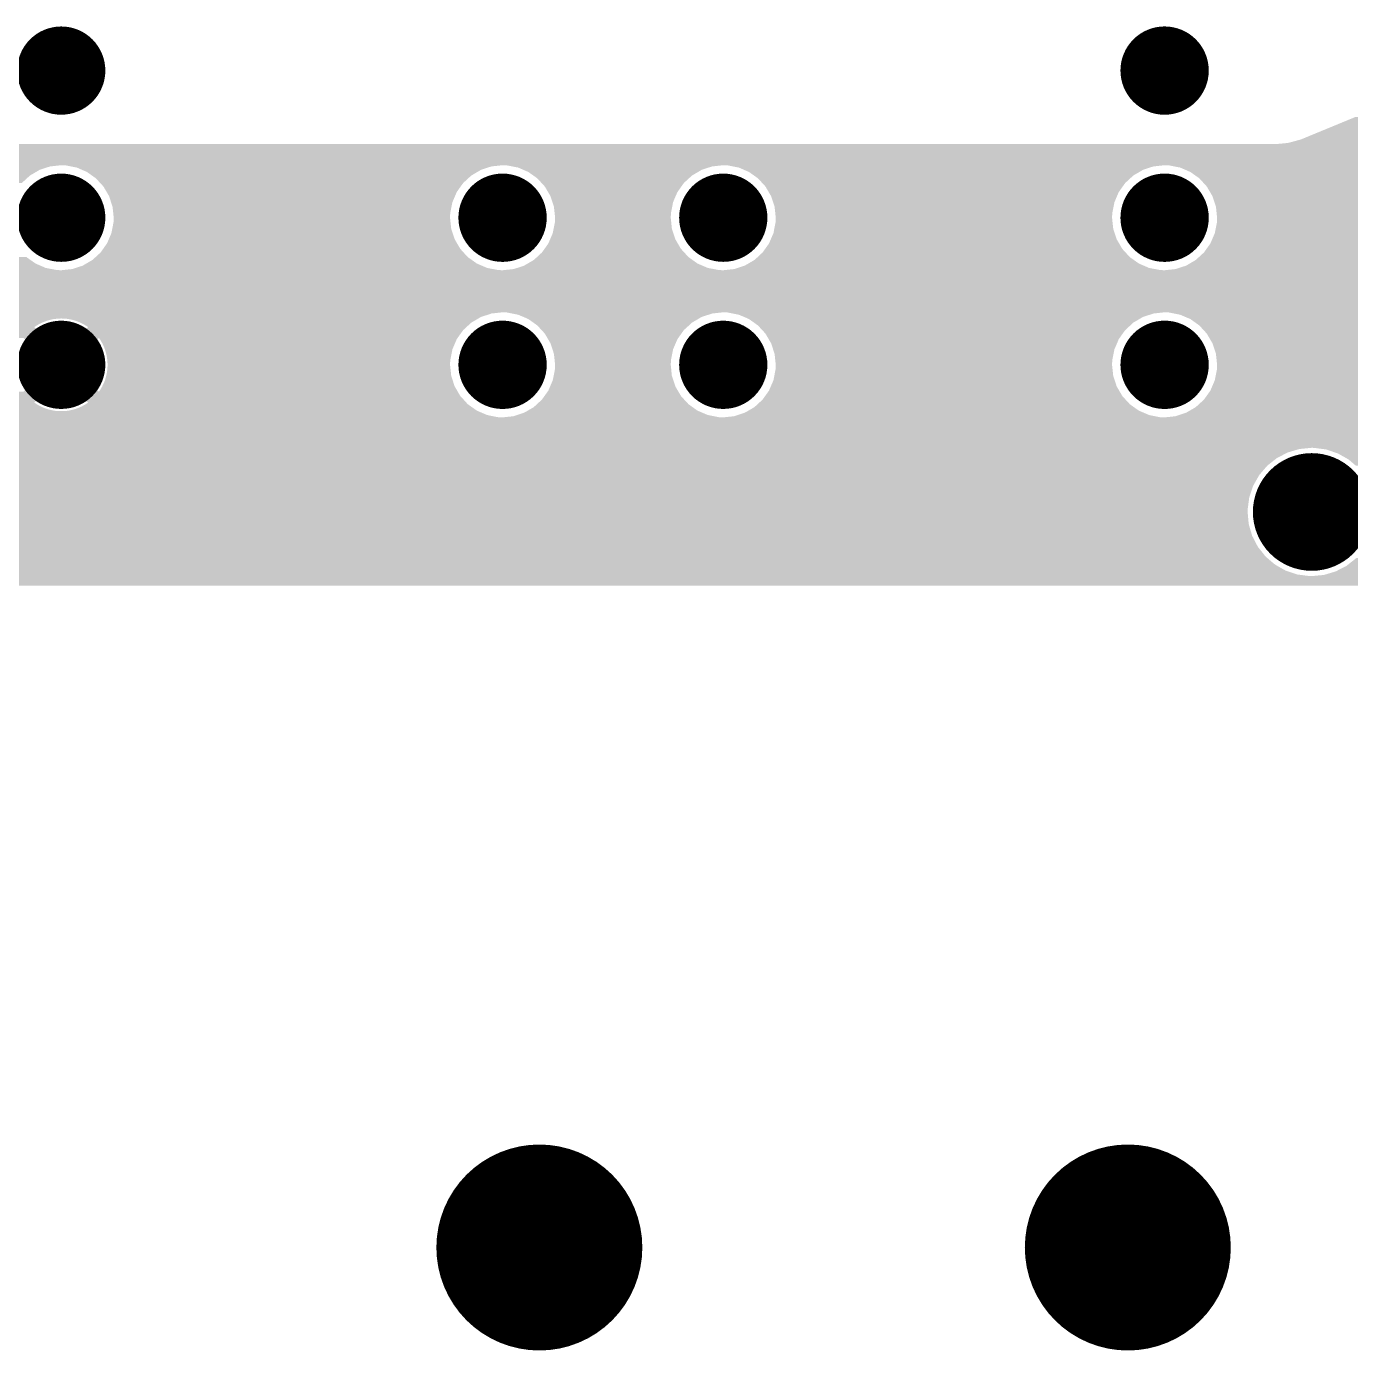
# Model space of a CAD drawing. Extents: x 295 to 953, y 10 to 290.
# Drawn here: x 738.22 to 757.08, y 126.22 to 145.08 of the extents above; entities that cross this region are included whole.
import ezdxf

# ---------------------------------------------------------------- set-up
doc = ezdxf.new("R2010")
doc.units = 0
doc.header["$LTSCALE"] = 5
doc.header["$MEASUREMENT"] = 0
doc.layers.get('0').update_dxf_attribs({"linetype": 'CONTINUOUS', "lineweight": 25})

msp = doc.modelspace()

# ---------------------------------------------------------------- linework, layer by layer
for points, const_width in [([(738.401, 144.454, 1), (739.029, 144.454, 1)], 0.629), ([(754.117, 144.454, 1), (754.746, 144.454, 1)], 0.629), ([(738.401, 142.358, 1), (739.029, 142.358, 1)], 0.629), ([(744.687, 142.358, 1), (745.316, 142.358, 1)], 0.629), ([(747.831, 142.358, 1), (748.459, 142.358, 1)], 0.629), ([(754.117, 142.358, 1), (754.746, 142.358, 1)], 0.629), ([(738.401, 140.263, 1), (739.029, 140.263, 1)], 0.629), ([(744.687, 140.263, 1), (745.316, 140.263, 1)], 0.629), ([(747.831, 140.263, 1), (748.459, 140.263, 1)], 0.629), ([(754.117, 140.263, 1), (754.746, 140.263, 1)], 0.629), ([(756.108, 138.167, 1), (756.946, 138.167, 1)], 0.838), ([(744.792, 127.69, 1), (746.259, 127.69, 1)], 1.467), ([(753.174, 127.69, 1), (754.641, 127.69, 1)], 1.467)]:
    msp.add_lwpolyline(points, format="xyb", close=True, dxfattribs=dict(const_width=const_width))
for points in [[(756.402, 143.485), (757.144, 143.791), (765.433, 143.485), (765.433, 143.791)], [(648.085, 143.309), (648.085, 143.406), (765.433, 143.309), (765.433, 143.406)], [(756.003, 143.406), (756.189, 143.423), (765.433, 143.406), (765.433, 143.423)], [(756.189, 143.423), (756.37, 143.472), (765.433, 143.423), (765.433, 143.472)], [(756.37, 143.472), (756.402, 143.485), (765.433, 143.472), (765.433, 143.485)], [(690.217, 143.291), (689.995, 143.309), (765.433, 143.291), (765.433, 143.309)], [(690.425, 143.24), (690.217, 143.291), (765.433, 143.24), (765.433, 143.291)], [(690.622, 143.157), (690.425, 143.24), (765.433, 143.157), (765.433, 143.24)], [(690.705, 143.106), (690.622, 143.157), (765.433, 143.106), (765.433, 143.157)], [(718.874, 143.103), (718.808, 143.106), (738.688, 143.103), (738.715, 143.106)], [(718.944, 143.089), (718.874, 143.103), (738.558, 143.089), (738.688, 143.103)], [(719.029, 143.073), (718.944, 143.089), (738.507, 143.073), (738.558, 143.089)], [(719.105, 143.04), (719.029, 143.073), (738.408, 143.04), (738.507, 143.073)], [(719.174, 143.01), (719.105, 143.04), (738.357, 143.01), (738.408, 143.04)], [(719.245, 142.96), (719.174, 143.01), (738.271, 142.96), (738.357, 143.01)], [(719.303, 142.919), (719.245, 142.96), (738.226, 142.919), (738.271, 142.96)], [(738.781, 143.103), (738.715, 143.106), (744.974, 143.103), (745.002, 143.106)], [(738.851, 143.089), (738.781, 143.103), (744.844, 143.089), (744.974, 143.103)], [(738.936, 143.073), (738.851, 143.089), (744.794, 143.073), (744.844, 143.089)], [(739.012, 143.04), (738.936, 143.073), (744.694, 143.04), (744.794, 143.073)], [(739.081, 143.01), (739.012, 143.04), (744.643, 143.01), (744.694, 143.04)], [(739.152, 142.96), (739.081, 143.01), (744.558, 142.96), (744.643, 143.01)], [(739.21, 142.919), (739.152, 142.96), (744.512, 142.919), (744.558, 142.96)], [(745.067, 143.103), (745.002, 143.106), (748.117, 143.103), (748.145, 143.106)], [(745.138, 143.089), (745.067, 143.103), (747.988, 143.089), (748.117, 143.103)], [(745.223, 143.073), (745.138, 143.089), (747.937, 143.073), (747.988, 143.089)], [(745.299, 143.04), (745.223, 143.073), (747.837, 143.04), (747.937, 143.073)], [(745.368, 143.01), (745.299, 143.04), (747.787, 143.01), (747.837, 143.04)], [(745.439, 142.96), (745.368, 143.01), (747.701, 142.96), (747.787, 143.01)], [(745.497, 142.919), (745.439, 142.96), (747.656, 142.919), (747.701, 142.96)], [(748.211, 143.103), (748.145, 143.106), (754.404, 143.103), (754.431, 143.106)], [(748.281, 143.089), (748.211, 143.103), (754.274, 143.089), (754.404, 143.103)], [(748.366, 143.073), (748.281, 143.089), (754.223, 143.073), (754.274, 143.089)], [(748.442, 143.04), (748.366, 143.073), (754.124, 143.04), (754.223, 143.073)], [(748.511, 143.01), (748.442, 143.04), (754.073, 143.01), (754.124, 143.04)], [(748.582, 142.96), (748.511, 143.01), (753.987, 142.96), (754.073, 143.01)], [(748.64, 142.919), (748.582, 142.96), (753.942, 142.919), (753.987, 142.96)], [(754.497, 143.103), (754.431, 143.106), (765.433, 143.103), (765.433, 143.106)], [(754.652, 143.073), (754.497, 143.103), (765.433, 143.073), (765.433, 143.103)], [(754.798, 143.01), (754.652, 143.073), (765.433, 143.01), (765.433, 143.073)], [(754.927, 142.919), (754.798, 143.01), (765.433, 142.919), (765.433, 143.01)], [(719.363, 142.853), (719.303, 142.919), (738.154, 142.853), (738.226, 142.919)], [(739.27, 142.853), (739.21, 142.919), (744.441, 142.853), (744.512, 142.919)], [(739.317, 142.802), (739.27, 142.853), (744.404, 142.802), (744.441, 142.853)], [(739.363, 142.724), (739.317, 142.802), (744.349, 142.724), (744.404, 142.802)], [(745.557, 142.853), (745.497, 142.919), (747.584, 142.853), (747.656, 142.919)], [(745.604, 142.802), (745.557, 142.853), (747.548, 142.802), (747.584, 142.853)], [(745.649, 142.724), (745.604, 142.802), (747.493, 142.724), (747.548, 142.802)], [(748.7, 142.853), (748.64, 142.919), (753.871, 142.853), (753.942, 142.919)], [(748.747, 142.802), (748.7, 142.853), (753.834, 142.802), (753.871, 142.853)], [(748.792, 142.724), (748.747, 142.802), (753.779, 142.724), (753.834, 142.802)], [(755.033, 142.802), (754.927, 142.919), (765.433, 142.802), (765.433, 142.919)], [(755.113, 142.666), (755.033, 142.802), (765.433, 142.666), (765.433, 142.802)], [(739.397, 142.666), (739.363, 142.724), (744.324, 142.666), (744.349, 142.724)], [(739.425, 142.579), (739.397, 142.666), (744.287, 142.579), (744.324, 142.666)], [(739.446, 142.515), (739.425, 142.579), (744.274, 142.515), (744.287, 142.579)], [(745.684, 142.666), (745.649, 142.724), (747.467, 142.666), (747.493, 142.724)], [(745.712, 142.579), (745.684, 142.666), (747.43, 142.579), (747.467, 142.666)], [(745.733, 142.515), (745.712, 142.579), (747.418, 142.515), (747.43, 142.579)], [(748.827, 142.666), (748.792, 142.724), (753.754, 142.666), (753.779, 142.724)], [(748.855, 142.579), (748.827, 142.666), (753.717, 142.579), (753.754, 142.666)], [(748.876, 142.515), (748.855, 142.579), (753.704, 142.515), (753.717, 142.579)], [(755.163, 142.515), (755.113, 142.666), (765.433, 142.515), (765.433, 142.666)], [(739.456, 142.424), (739.446, 142.515), (744.256, 142.424), (744.274, 142.515)], [(739.463, 142.358), (739.456, 142.424), (744.253, 142.358), (744.256, 142.424)], [(745.743, 142.424), (745.733, 142.515), (747.4, 142.424), (747.418, 142.515)], [(745.75, 142.358), (745.743, 142.424), (747.397, 142.358), (747.4, 142.424)], [(748.886, 142.424), (748.876, 142.515), (753.686, 142.424), (753.704, 142.515)], [(748.893, 142.358), (748.886, 142.424), (753.683, 142.358), (753.686, 142.424)], [(755.179, 142.358), (755.163, 142.515), (765.433, 142.358), (765.433, 142.515)], [(739.43, 142.137), (739.442, 142.201), (744.291, 142.137), (744.27, 142.201)], [(739.442, 142.201), (739.46, 142.292), (744.27, 142.201), (744.26, 142.292)], [(739.46, 142.292), (739.463, 142.358), (744.26, 142.292), (744.253, 142.358)], [(745.716, 142.137), (745.729, 142.201), (747.434, 142.137), (747.413, 142.201)], [(745.729, 142.201), (745.747, 142.292), (747.413, 142.201), (747.404, 142.292)], [(745.747, 142.292), (745.75, 142.358), (747.404, 142.292), (747.397, 142.358)], [(748.86, 142.137), (748.872, 142.201), (753.721, 142.137), (753.7, 142.201)], [(748.872, 142.201), (748.89, 142.292), (753.7, 142.201), (753.69, 142.292)], [(748.89, 142.292), (748.893, 142.358), (753.69, 142.292), (753.683, 142.358)], [(755.146, 142.137), (755.177, 142.292), (765.433, 142.137), (765.433, 142.292)], [(755.177, 142.292), (755.179, 142.358), (765.433, 142.292), (765.433, 142.358)], [(739.367, 141.992), (739.393, 142.051), (744.354, 141.992), (744.32, 142.051)], [(739.393, 142.051), (739.43, 142.137), (744.32, 142.051), (744.291, 142.137)], [(745.654, 141.992), (745.679, 142.051), (747.497, 141.992), (747.463, 142.051)], [(745.679, 142.051), (745.716, 142.137), (747.463, 142.051), (747.434, 142.137)], [(748.797, 141.992), (748.822, 142.051), (753.784, 141.992), (753.749, 142.051)], [(748.822, 142.051), (748.86, 142.137), (753.749, 142.051), (753.721, 142.137)], [(755.084, 141.992), (755.146, 142.137), (765.433, 141.992), (765.433, 142.137)], [(739.204, 141.797), (739.276, 141.863), (744.506, 141.797), (744.446, 141.863)], [(739.276, 141.863), (739.312, 141.914), (744.446, 141.863), (744.4, 141.914)], [(739.312, 141.914), (739.367, 141.992), (744.4, 141.914), (744.354, 141.992)], [(745.491, 141.797), (745.562, 141.863), (747.65, 141.797), (747.59, 141.863)], [(745.562, 141.863), (745.599, 141.914), (747.59, 141.863), (747.543, 141.914)], [(745.599, 141.914), (745.654, 141.992), (747.543, 141.914), (747.497, 141.992)], [(748.634, 141.797), (748.705, 141.863), (753.936, 141.797), (753.876, 141.863)], [(748.705, 141.863), (748.742, 141.914), (753.876, 141.863), (753.829, 141.914)], [(748.742, 141.914), (748.797, 141.992), (753.829, 141.914), (753.784, 141.992)], [(754.875, 141.756), (754.992, 141.863), (765.433, 141.756), (765.433, 141.863)], [(754.992, 141.863), (755.084, 141.992), (765.433, 141.863), (765.433, 141.992)], [(718.965, 141.627), (719.016, 141.643), (738.579, 141.627), (738.494, 141.643)], [(719.016, 141.643), (719.115, 141.676), (738.494, 141.643), (738.418, 141.676)], [(719.115, 141.676), (719.166, 141.706), (738.418, 141.676), (738.349, 141.706)], [(719.166, 141.706), (719.252, 141.756), (738.349, 141.706), (738.278, 141.756)], [(719.252, 141.756), (719.297, 141.797), (738.278, 141.756), (738.22, 141.797)], [(738.872, 141.627), (738.923, 141.643), (744.865, 141.627), (744.781, 141.643)], [(738.923, 141.643), (739.023, 141.676), (744.781, 141.643), (744.704, 141.676)], [(739.023, 141.676), (739.073, 141.706), (744.704, 141.676), (744.635, 141.706)], [(739.073, 141.706), (739.159, 141.756), (744.635, 141.706), (744.565, 141.756)], [(739.159, 141.756), (739.204, 141.797), (744.565, 141.756), (744.506, 141.797)], [(745.159, 141.627), (745.21, 141.643), (748.009, 141.627), (747.924, 141.643)], [(745.21, 141.643), (745.309, 141.676), (747.924, 141.643), (747.848, 141.676)], [(745.309, 141.676), (745.36, 141.706), (747.848, 141.676), (747.778, 141.706)], [(745.36, 141.706), (745.446, 141.756), (747.778, 141.706), (747.708, 141.756)], [(745.446, 141.756), (745.491, 141.797), (747.708, 141.756), (747.65, 141.797)], [(748.302, 141.627), (748.353, 141.643), (754.295, 141.627), (754.21, 141.643)], [(748.353, 141.643), (748.452, 141.676), (754.21, 141.643), (754.134, 141.676)], [(748.452, 141.676), (748.503, 141.706), (754.134, 141.676), (754.065, 141.706)], [(748.503, 141.706), (748.589, 141.756), (754.065, 141.706), (753.994, 141.756)], [(748.589, 141.756), (748.634, 141.797), (753.994, 141.756), (753.936, 141.797)], [(754.589, 141.627), (754.739, 141.676), (765.433, 141.627), (765.433, 141.676)], [(754.739, 141.676), (754.875, 141.756), (765.433, 141.676), (765.433, 141.756)], [(700.254, 141.524), (700.234, 141.61), (765.433, 141.524), (765.433, 141.61)], [(700.271, 141.31), (700.254, 141.524), (765.433, 141.31), (765.433, 141.524)], [(718.808, 141.61), (718.835, 141.613), (738.715, 141.61), (738.649, 141.613)], [(718.835, 141.613), (718.965, 141.627), (738.649, 141.613), (738.579, 141.627)], [(738.715, 141.61), (738.742, 141.613), (745.002, 141.61), (744.936, 141.613)], [(738.742, 141.613), (738.872, 141.627), (744.936, 141.613), (744.865, 141.627)], [(745.002, 141.61), (745.029, 141.613), (748.145, 141.61), (748.079, 141.613)], [(745.029, 141.613), (745.159, 141.627), (748.079, 141.613), (748.009, 141.627)], [(748.145, 141.61), (748.172, 141.613), (754.431, 141.61), (754.365, 141.613)], [(748.172, 141.613), (748.302, 141.627), (754.365, 141.613), (754.295, 141.627)], [(754.431, 141.61), (754.589, 141.627), (765.433, 141.61), (765.433, 141.627)], [(700.253, 141.088), (700.271, 141.31), (765.433, 141.088), (765.433, 141.31)], [(700.234, 141.011), (700.253, 141.088), (765.433, 141.011), (765.433, 141.088)], [(725.16, 141.008), (725.094, 141.011), (744.974, 141.008), (745.002, 141.011)], [(725.23, 140.994), (725.16, 141.008), (744.844, 140.994), (744.974, 141.008)], [(725.315, 140.977), (725.23, 140.994), (744.794, 140.977), (744.844, 140.994)], [(725.392, 140.945), (725.315, 140.977), (744.694, 140.945), (744.794, 140.977)], [(725.442, 140.923), (725.392, 140.945), (744.657, 140.923), (744.694, 140.945)], [(725.446, 140.921), (725.442, 140.923), (738.668, 140.921), (738.715, 140.923)], [(725.458, 140.916), (725.446, 140.921), (738.621, 140.916), (738.668, 140.921)], [(725.461, 140.915), (725.458, 140.916), (738.615, 140.915), (738.621, 140.916)], [(725.471, 140.908), (725.461, 140.915), (738.575, 140.908), (738.615, 140.915)], [(725.487, 140.896), (725.471, 140.908), (738.529, 140.896), (738.575, 140.908)], [(725.508, 140.881), (725.487, 140.896), (738.485, 140.881), (738.529, 140.896)], [(725.533, 140.863), (725.508, 140.881), (738.441, 140.863), (738.485, 140.881)], [(738.748, 140.922), (738.715, 140.923), (744.655, 140.922), (744.657, 140.923)], [(738.795, 140.918), (738.748, 140.922), (744.648, 140.918), (744.655, 140.922)], [(738.841, 140.911), (738.795, 140.918), (744.636, 140.911), (744.648, 140.918)], [(738.887, 140.9), (738.841, 140.911), (744.618, 140.9), (744.636, 140.911)], [(738.932, 140.886), (738.887, 140.9), (744.594, 140.886), (744.618, 140.9)], [(738.976, 140.869), (738.932, 140.886), (744.565, 140.869), (744.594, 140.886)], [(745.067, 141.008), (745.002, 141.011), (748.117, 141.008), (748.145, 141.011)], [(745.138, 140.994), (745.067, 141.008), (747.988, 140.994), (748.117, 141.008)], [(745.223, 140.977), (745.138, 140.994), (747.937, 140.977), (747.988, 140.994)], [(745.299, 140.945), (745.223, 140.977), (747.837, 140.945), (747.937, 140.977)], [(745.368, 140.915), (745.299, 140.945), (747.787, 140.915), (747.837, 140.945)], [(745.439, 140.865), (745.368, 140.915), (747.701, 140.865), (747.787, 140.915)], [(748.211, 141.008), (748.145, 141.011), (754.404, 141.008), (754.431, 141.011)], [(748.281, 140.994), (748.211, 141.008), (754.274, 140.994), (754.404, 141.008)], [(748.366, 140.977), (748.281, 140.994), (754.223, 140.977), (754.274, 140.994)], [(748.442, 140.945), (748.366, 140.977), (754.124, 140.945), (754.223, 140.977)], [(748.511, 140.915), (748.442, 140.945), (754.073, 140.915), (754.124, 140.945)], [(748.582, 140.865), (748.511, 140.915), (753.987, 140.865), (754.073, 140.915)], [(754.497, 141.008), (754.431, 141.011), (765.433, 141.008), (765.433, 141.011)], [(754.652, 140.977), (754.497, 141.008), (765.433, 140.977), (765.433, 141.008)], [(754.798, 140.915), (754.652, 140.977), (765.433, 140.915), (765.433, 140.977)], [(754.927, 140.823), (754.798, 140.915), (765.433, 140.823), (765.433, 140.915)], [(725.563, 140.842), (725.533, 140.863), (738.399, 140.842), (738.441, 140.863)], [(725.59, 140.823), (725.563, 140.842), (738.367, 140.823), (738.399, 140.842)], [(725.594, 140.818), (725.59, 140.823), (738.359, 140.818), (738.367, 140.823)], [(725.611, 140.8), (725.594, 140.818), (738.332, 140.8), (738.359, 140.818)], [(725.696, 140.707), (725.611, 140.8), (738.425, 140.707), (738.332, 140.8)], [(725.712, 140.681), (725.696, 140.707), (738.451, 140.681), (738.425, 140.707)], [(738.451, 140.681), (738.481, 140.698), (738.979, 140.681), (738.949, 140.698)], [(738.481, 140.698), (738.487, 140.701), (738.949, 140.698), (738.944, 140.701)], [(738.487, 140.701), (738.517, 140.716), (738.944, 140.701), (738.912, 140.716)], [(738.517, 140.716), (738.524, 140.718), (738.912, 140.716), (738.907, 140.718)], [(738.524, 140.718), (738.555, 140.731), (738.907, 140.718), (738.874, 140.731)], [(738.555, 140.731), (738.562, 140.733), (738.874, 140.731), (738.869, 140.733)], [(738.562, 140.733), (738.594, 140.742), (738.869, 140.733), (738.835, 140.742)], [(738.594, 140.742), (738.602, 140.744), (738.835, 140.742), (738.83, 140.744)], [(738.602, 140.744), (738.634, 140.75), (738.83, 140.744), (738.795, 140.75)], [(738.634, 140.75), (738.642, 140.751), (738.795, 140.75), (738.79, 140.751)], [(738.642, 140.751), (738.674, 140.755), (738.79, 140.751), (738.754, 140.755)], [(738.674, 140.755), (738.686, 140.756), (738.754, 140.755), (738.749, 140.756)], [(738.686, 140.756), (738.715, 140.757), (738.749, 140.756), (738.715, 140.757)], [(738.985, 140.865), (738.976, 140.869), (744.558, 140.865), (744.565, 140.869)], [(738.979, 140.681), (739.056, 140.758), (744.386, 140.681), (744.441, 140.758)], [(739.018, 140.849), (738.985, 140.865), (744.54, 140.849), (744.558, 140.865)], [(739.059, 140.826), (739.018, 140.849), (744.515, 140.826), (744.54, 140.849)], [(739.056, 140.758), (739.098, 140.8), (744.441, 140.758), (744.487, 140.8)], [(739.098, 140.8), (739.059, 140.826), (744.487, 140.8), (744.515, 140.826)], [(745.497, 140.823), (745.439, 140.865), (747.656, 140.823), (747.701, 140.865)], [(745.557, 140.758), (745.497, 140.823), (747.584, 140.758), (747.656, 140.823)], [(745.604, 140.707), (745.557, 140.758), (747.548, 140.707), (747.584, 140.758)], [(745.649, 140.629), (745.604, 140.707), (747.493, 140.629), (747.548, 140.707)], [(748.64, 140.823), (748.582, 140.865), (753.942, 140.823), (753.987, 140.865)], [(748.7, 140.758), (748.64, 140.823), (753.871, 140.758), (753.942, 140.823)], [(748.747, 140.707), (748.7, 140.758), (753.834, 140.707), (753.871, 140.758)], [(748.792, 140.629), (748.747, 140.707), (753.779, 140.629), (753.834, 140.707)], [(755.033, 140.707), (754.927, 140.823), (765.433, 140.707), (765.433, 140.823)], [(755.113, 140.57), (755.033, 140.707), (765.433, 140.57), (765.433, 140.707)], [(725.732, 140.646), (725.712, 140.681), (744.361, 140.646), (744.386, 140.681)], [(738.297, 140.527), (738.178, 140.646), (739.133, 140.527), (739.252, 140.646)], [(738.283, 140.503), (738.297, 140.527), (739.147, 140.503), (739.133, 140.527)], [(739.263, 140.631), (739.252, 140.646), (744.351, 140.631), (744.361, 140.646)], [(739.264, 140.629), (739.263, 140.631), (744.349, 140.629), (744.351, 140.631)], [(739.288, 140.591), (739.264, 140.629), (744.333, 140.591), (744.349, 140.629)], [(739.31, 140.549), (739.288, 140.591), (744.315, 140.549), (744.333, 140.591)], [(739.329, 140.506), (739.31, 140.549), (744.297, 140.506), (744.315, 140.549)], [(739.337, 140.484), (739.329, 140.506), (744.287, 140.484), (744.297, 140.506)], [(745.684, 140.57), (745.649, 140.629), (747.467, 140.57), (747.493, 140.629)], [(745.712, 140.484), (745.684, 140.57), (747.43, 140.484), (747.467, 140.57)], [(748.827, 140.57), (748.792, 140.629), (753.754, 140.57), (753.779, 140.629)], [(748.855, 140.484), (748.827, 140.57), (753.717, 140.484), (753.754, 140.57)], [(755.163, 140.42), (755.113, 140.57), (765.433, 140.42), (765.433, 140.57)], [(738.223, 140.31), (738.226, 140.337), (739.207, 140.31), (739.204, 140.337)], [(738.226, 140.337), (738.229, 140.35), (739.204, 140.337), (739.202, 140.35)], [(738.229, 140.35), (738.234, 140.377), (739.202, 140.35), (739.196, 140.377)], [(738.234, 140.377), (738.238, 140.39), (739.196, 140.377), (739.193, 140.39)], [(738.238, 140.39), (738.245, 140.416), (739.193, 140.39), (739.185, 140.416)], [(738.245, 140.416), (738.25, 140.429), (739.185, 140.416), (739.181, 140.429)], [(738.25, 140.429), (738.259, 140.454), (739.181, 140.429), (739.17, 140.454)], [(738.259, 140.454), (738.265, 140.466), (739.17, 140.454), (739.166, 140.466)], [(738.265, 140.466), (738.277, 140.491), (739.166, 140.466), (739.153, 140.491)], [(738.277, 140.491), (738.283, 140.503), (739.153, 140.491), (739.147, 140.503)], [(739.344, 140.462), (739.337, 140.484), (744.283, 140.462), (744.287, 140.484)], [(739.357, 140.417), (739.344, 140.462), (744.274, 140.417), (744.283, 140.462)], [(739.366, 140.371), (739.357, 140.417), (744.265, 140.371), (744.274, 140.417)], [(739.372, 140.328), (739.366, 140.371), (744.256, 140.328), (744.265, 140.371)], [(739.372, 140.324), (739.372, 140.328), (744.256, 140.324), (744.256, 140.328)], [(739.375, 140.277), (739.372, 140.324), (744.254, 140.277), (744.256, 140.324)], [(745.733, 140.42), (745.712, 140.484), (747.418, 140.42), (747.43, 140.484)], [(745.743, 140.328), (745.733, 140.42), (747.4, 140.328), (747.418, 140.42)], [(745.75, 140.263), (745.743, 140.328), (747.397, 140.263), (747.4, 140.328)], [(748.876, 140.42), (748.855, 140.484), (753.704, 140.42), (753.717, 140.484)], [(748.886, 140.328), (748.876, 140.42), (753.686, 140.328), (753.704, 140.42)], [(748.893, 140.263), (748.886, 140.328), (753.683, 140.263), (753.686, 140.328)], [(755.179, 140.263), (755.163, 140.42), (765.433, 140.263), (765.433, 140.42)], [(738.221, 140.269), (738.222, 140.297), (739.21, 140.269), (739.208, 140.297)], [(738.221, 140.256), (738.221, 140.269), (739.209, 140.256), (739.21, 140.269)], [(738.222, 140.228), (738.221, 140.256), (739.208, 140.228), (739.209, 140.256)], [(738.222, 140.297), (738.223, 140.31), (739.208, 140.297), (739.207, 140.31)], [(738.223, 140.215), (738.222, 140.228), (739.207, 140.215), (739.208, 140.228)], [(738.227, 140.188), (738.223, 140.215), (739.204, 140.188), (739.207, 140.215)], [(738.228, 140.175), (738.227, 140.188), (739.201, 140.175), (739.204, 140.188)], [(738.234, 140.148), (738.228, 140.175), (739.196, 140.148), (739.201, 140.175)], [(738.237, 140.135), (738.234, 140.148), (739.193, 140.135), (739.196, 140.148)], [(738.245, 140.109), (738.237, 140.135), (739.185, 140.109), (739.193, 140.135)], [(739.356, 140.105), (739.363, 140.137), (744.27, 140.105), (744.267, 140.137)], [(739.363, 140.137), (739.37, 140.183), (744.267, 140.137), (744.262, 140.183)], [(739.37, 140.183), (739.374, 140.23), (744.262, 140.183), (744.257, 140.23)], [(739.374, 140.23), (739.375, 140.263), (744.257, 140.23), (744.253, 140.263)], [(739.375, 140.263), (739.375, 140.277), (744.253, 140.263), (744.254, 140.277)], [(745.729, 140.105), (745.747, 140.197), (747.413, 140.105), (747.404, 140.197)], [(745.747, 140.197), (745.75, 140.263), (747.404, 140.197), (747.397, 140.263)], [(748.872, 140.105), (748.89, 140.197), (753.7, 140.105), (753.69, 140.197)], [(748.89, 140.197), (748.893, 140.263), (753.69, 140.197), (753.683, 140.263)], [(755.146, 140.042), (755.177, 140.197), (765.433, 140.042), (765.433, 140.197)], [(755.177, 140.197), (755.179, 140.263), (765.433, 140.197), (765.433, 140.263)], [(738.178, 139.879), (738.297, 139.998), (739.252, 139.879), (739.133, 139.998)], [(738.249, 140.096), (738.245, 140.109), (739.18, 140.096), (739.185, 140.109)], [(738.26, 140.071), (738.249, 140.096), (739.171, 140.071), (739.18, 140.096)], [(738.265, 140.059), (738.26, 140.071), (739.165, 140.059), (739.171, 140.071)], [(738.277, 140.034), (738.265, 140.059), (739.154, 140.034), (739.165, 140.059)], [(738.283, 140.022), (738.277, 140.034), (739.147, 140.022), (739.154, 140.034)], [(738.297, 139.999), (738.283, 140.022), (739.133, 139.999), (739.147, 140.022)], [(738.297, 139.998), (738.297, 139.999), (739.133, 139.998), (739.133, 139.999)], [(739.278, 139.919), (739.299, 139.955), (744.341, 139.919), (744.32, 139.955)], [(739.299, 139.955), (739.301, 139.96), (744.32, 139.955), (744.318, 139.96)], [(739.301, 139.96), (739.322, 140.002), (744.318, 139.96), (744.304, 140.002)], [(739.322, 140.002), (739.339, 140.046), (744.304, 140.002), (744.29, 140.046)], [(739.339, 140.046), (739.352, 140.091), (744.29, 140.046), (744.275, 140.091)], [(739.352, 140.091), (739.356, 140.105), (744.275, 140.091), (744.27, 140.105)], [(745.654, 139.896), (745.679, 139.955), (747.497, 139.896), (747.463, 139.955)], [(745.679, 139.955), (745.716, 140.042), (747.463, 139.955), (747.434, 140.042)], [(745.716, 140.042), (745.729, 140.105), (747.434, 140.042), (747.413, 140.105)], [(748.797, 139.896), (748.822, 139.955), (753.784, 139.896), (753.749, 139.955)], [(748.822, 139.955), (748.86, 140.042), (753.749, 139.955), (753.721, 140.042)], [(748.86, 140.042), (748.872, 140.105), (753.721, 140.042), (753.7, 140.105)], [(755.084, 139.896), (755.146, 140.042), (765.433, 139.896), (765.433, 140.042)], [(725.609, 139.725), (725.655, 139.767), (738.332, 139.725), (738.374, 139.767)], [(725.655, 139.767), (725.71, 139.844), (738.374, 139.767), (738.451, 139.844)], [(725.71, 139.844), (725.735, 139.879), (744.384, 139.844), (744.364, 139.879)], [(738.481, 139.827), (738.451, 139.844), (738.95, 139.827), (738.979, 139.844)], [(738.486, 139.824), (738.481, 139.827), (738.943, 139.824), (738.95, 139.827)], [(738.518, 139.809), (738.486, 139.824), (738.913, 139.809), (738.943, 139.824)], [(738.523, 139.807), (738.518, 139.809), (738.906, 139.807), (738.913, 139.809)], [(738.556, 139.795), (738.523, 139.807), (738.875, 139.795), (738.906, 139.807)], [(738.561, 139.793), (738.556, 139.795), (738.868, 139.793), (738.875, 139.795)], [(738.595, 139.783), (738.561, 139.793), (738.836, 139.783), (738.868, 139.793)], [(738.601, 139.782), (738.595, 139.783), (738.829, 139.782), (738.836, 139.783)], [(738.635, 139.775), (738.601, 139.782), (738.796, 139.775), (738.829, 139.782)], [(738.64, 139.774), (738.635, 139.775), (738.788, 139.774), (738.796, 139.775)], [(738.676, 139.77), (738.64, 139.774), (738.756, 139.77), (738.788, 139.774)], [(738.681, 139.769), (738.676, 139.77), (738.744, 139.769), (738.756, 139.77)], [(738.715, 139.768), (738.681, 139.769), (738.715, 139.768), (738.744, 139.769)], [(739.005, 139.819), (738.979, 139.844), (744.4, 139.819), (744.384, 139.844)], [(739.098, 139.725), (739.005, 139.819), (744.485, 139.725), (744.4, 139.819)], [(739.252, 139.879), (739.278, 139.919), (744.364, 139.879), (744.341, 139.919)], [(745.491, 139.702), (745.562, 139.767), (747.65, 139.702), (747.59, 139.767)], [(745.562, 139.767), (745.599, 139.819), (747.59, 139.767), (747.543, 139.819)], [(745.599, 139.819), (745.654, 139.896), (747.543, 139.819), (747.497, 139.896)], [(748.634, 139.702), (748.705, 139.767), (753.936, 139.702), (753.876, 139.767)], [(748.705, 139.767), (748.742, 139.819), (753.876, 139.767), (753.829, 139.819)], [(748.742, 139.819), (748.797, 139.896), (753.829, 139.819), (753.784, 139.896)], [(754.875, 139.66), (754.992, 139.767), (765.433, 139.66), (765.433, 139.767)], [(754.992, 139.767), (755.084, 139.896), (765.433, 139.767), (765.433, 139.896)], [(725.302, 139.548), (725.402, 139.581), (744.781, 139.548), (744.704, 139.581)], [(725.402, 139.581), (725.44, 139.603), (744.704, 139.581), (744.653, 139.603)], [(725.44, 139.603), (725.441, 139.603), (738.73, 139.603), (738.683, 139.603)], [(725.441, 139.603), (725.447, 139.607), (738.683, 139.603), (738.636, 139.607)], [(725.447, 139.607), (725.46, 139.615), (738.636, 139.607), (738.589, 139.615)], [(725.46, 139.615), (725.478, 139.625), (738.589, 139.615), (738.543, 139.625)], [(725.478, 139.625), (725.502, 139.639), (738.543, 139.625), (738.498, 139.639)], [(725.502, 139.639), (725.531, 139.656), (738.498, 139.639), (738.455, 139.656)], [(725.531, 139.656), (725.538, 139.66), (738.455, 139.656), (738.445, 139.66)], [(725.538, 139.66), (725.555, 139.676), (738.445, 139.66), (738.412, 139.676)], [(725.555, 139.676), (725.581, 139.699), (738.412, 139.676), (738.371, 139.699)], [(725.581, 139.699), (725.609, 139.725), (738.371, 139.699), (738.332, 139.725)], [(738.73, 139.603), (738.776, 139.605), (744.653, 139.603), (744.647, 139.605)], [(738.776, 139.605), (738.815, 139.61), (744.647, 139.605), (744.635, 139.61)], [(738.815, 139.61), (738.823, 139.611), (744.635, 139.61), (744.634, 139.611)], [(738.823, 139.611), (738.869, 139.621), (744.634, 139.611), (744.621, 139.621)], [(738.869, 139.621), (738.915, 139.633), (744.621, 139.621), (744.603, 139.633)], [(738.915, 139.633), (738.959, 139.649), (744.603, 139.633), (744.581, 139.649)], [(738.959, 139.649), (739.002, 139.668), (744.581, 139.649), (744.554, 139.668)], [(739.002, 139.668), (739.044, 139.69), (744.554, 139.668), (744.523, 139.69)], [(739.044, 139.69), (739.063, 139.702), (744.523, 139.69), (744.506, 139.702)], [(739.063, 139.702), (739.083, 139.715), (744.506, 139.702), (744.494, 139.715)], [(739.083, 139.715), (739.098, 139.725), (744.494, 139.715), (744.485, 139.725)], [(745.21, 139.548), (745.309, 139.581), (747.924, 139.548), (747.848, 139.581)], [(745.309, 139.581), (745.36, 139.61), (747.848, 139.581), (747.778, 139.61)], [(745.36, 139.61), (745.446, 139.66), (747.778, 139.61), (747.708, 139.66)], [(745.446, 139.66), (745.491, 139.702), (747.708, 139.66), (747.65, 139.702)], [(748.353, 139.548), (748.452, 139.581), (754.21, 139.548), (754.134, 139.581)], [(748.452, 139.581), (748.503, 139.61), (754.134, 139.581), (754.065, 139.61)], [(748.503, 139.61), (748.589, 139.66), (754.065, 139.61), (753.994, 139.66)], [(748.589, 139.66), (748.634, 139.702), (753.994, 139.66), (753.936, 139.702)], [(754.589, 139.531), (754.739, 139.581), (765.433, 139.531), (765.433, 139.581)], [(754.739, 139.581), (754.875, 139.66), (765.433, 139.581), (765.433, 139.66)], [(703.925, 139.365), (703.976, 139.514), (765.433, 139.365), (765.433, 139.514)], [(725.094, 139.514), (725.122, 139.517), (745.002, 139.514), (744.936, 139.517)], [(725.122, 139.517), (725.252, 139.531), (744.936, 139.517), (744.865, 139.531)], [(725.252, 139.531), (725.302, 139.548), (744.865, 139.531), (744.781, 139.548)], [(745.002, 139.514), (745.029, 139.517), (748.145, 139.514), (748.079, 139.517)], [(745.029, 139.517), (745.159, 139.531), (748.079, 139.517), (748.009, 139.531)], [(745.159, 139.531), (745.21, 139.548), (748.009, 139.531), (747.924, 139.548)], [(748.145, 139.514), (748.172, 139.517), (754.431, 139.514), (754.365, 139.517)], [(748.172, 139.517), (748.302, 139.531), (754.365, 139.517), (754.295, 139.531)], [(748.302, 139.531), (748.353, 139.548), (754.295, 139.531), (754.21, 139.548)], [(754.431, 139.514), (754.589, 139.531), (765.433, 139.514), (765.433, 139.531)], [(703.725, 139.081), (703.839, 139.213), (765.433, 139.081), (765.433, 139.213)], [(703.839, 139.213), (703.925, 139.365), (765.433, 139.213), (765.433, 139.365)], [(735.606, 139.08), (735.572, 139.081), (756.52, 139.08), (756.527, 139.081)], [(735.726, 139.064), (735.606, 139.08), (756.353, 139.064), (756.52, 139.08)], [(735.78, 139.057), (735.726, 139.064), (756.328, 139.057), (756.353, 139.064)], [(735.905, 139.014), (735.78, 139.057), (756.185, 139.014), (756.328, 139.057)], [(735.945, 139.001), (735.905, 139.014), (756.159, 139.001), (756.185, 139.014)], [(736.063, 138.934), (735.945, 139.001), (756.03, 138.934), (756.159, 139.001)], [(756.561, 139.08), (756.527, 139.081), (761.759, 139.08), (761.766, 139.081)], [(756.681, 139.064), (756.561, 139.08), (761.592, 139.064), (761.759, 139.08)], [(756.735, 139.057), (756.681, 139.064), (761.567, 139.057), (761.592, 139.064)], [(756.86, 139.014), (756.735, 139.057), (761.424, 139.014), (761.567, 139.057)], [(756.9, 139.001), (756.86, 139.014), (761.398, 139.001), (761.424, 139.014)], [(757.018, 138.934), (756.9, 139.001), (761.269, 138.934), (761.398, 139.001)], [(736.097, 138.915), (736.063, 138.934), (756.006, 138.915), (756.03, 138.934)], [(736.202, 138.825), (736.097, 138.915), (755.893, 138.825), (756.006, 138.915)], [(736.23, 138.801), (736.202, 138.825), (755.872, 138.801), (755.893, 138.825)], [(757.052, 138.915), (757.018, 138.934), (761.245, 138.915), (761.269, 138.934)], [(757.157, 138.825), (757.052, 138.915), (761.132, 138.825), (761.245, 138.915)], [(736.316, 138.692), (736.23, 138.801), (755.779, 138.692), (755.872, 138.801)], [(736.339, 138.664), (736.316, 138.692), (755.763, 138.664), (755.779, 138.692)], [(736.403, 138.54), (736.339, 138.664), (755.693, 138.54), (755.763, 138.664)], [(736.419, 138.509), (736.403, 138.54), (755.682, 138.509), (755.693, 138.54)], [(736.459, 138.375), (736.419, 138.509), (755.637, 138.375), (755.682, 138.509)], [(736.469, 138.341), (736.459, 138.375), (755.633, 138.341), (755.637, 138.375)], [(736.482, 138.202), (736.469, 138.341), (755.614, 138.202), (755.633, 138.341)], [(736.466, 137.993), (736.485, 138.133), (755.63, 137.993), (755.617, 138.133)], [(736.485, 138.167), (736.482, 138.202), (755.613, 138.167), (755.614, 138.202)], [(736.485, 138.133), (736.485, 138.167), (755.617, 138.133), (755.613, 138.167)], [(736.416, 137.825), (736.462, 137.959), (755.679, 137.825), (755.64, 137.959)], [(736.462, 137.959), (736.466, 137.993), (755.64, 137.959), (755.63, 137.993)], [(736.336, 137.67), (736.406, 137.794), (755.76, 137.67), (755.696, 137.794)], [(736.406, 137.794), (736.416, 137.825), (755.696, 137.794), (755.679, 137.825)], [(736.093, 137.42), (736.206, 137.509), (756.001, 137.42), (755.897, 137.509)], [(736.206, 137.509), (736.226, 137.533), (755.897, 137.509), (755.869, 137.533)], [(736.226, 137.533), (736.319, 137.642), (755.869, 137.533), (755.783, 137.642)], [(736.319, 137.642), (736.336, 137.67), (755.783, 137.642), (755.76, 137.67)], [(757.048, 137.42), (757.161, 137.509), (761.24, 137.42), (761.136, 137.509)], [(735.77, 137.277), (735.914, 137.32), (756.319, 137.277), (756.193, 137.32)], [(735.914, 137.32), (735.939, 137.333), (756.193, 137.32), (756.153, 137.333)], [(735.939, 137.333), (736.069, 137.4), (756.153, 137.333), (756.035, 137.4)], [(736.069, 137.4), (736.093, 137.42), (756.035, 137.4), (756.001, 137.42)], [(756.725, 137.277), (756.869, 137.32), (761.558, 137.277), (761.432, 137.32)], [(756.869, 137.32), (756.894, 137.333), (761.432, 137.32), (761.392, 137.333)], [(756.894, 137.333), (757.024, 137.4), (761.392, 137.333), (761.274, 137.4)], [(757.024, 137.4), (757.048, 137.42), (761.274, 137.4), (761.24, 137.42)], [(648.147, 137.18), (648.117, 137.253), (764.532, 137.18), (764.709, 137.253)], [(648.293, 137.119), (648.147, 137.18), (764.385, 137.119), (764.531, 137.18)], [(648.147, 137.18), (648.147, 137.18), (764.531, 137.18), (764.532, 137.18)], [(735.572, 137.253), (735.579, 137.254), (756.527, 137.253), (756.492, 137.254)], [(735.579, 137.254), (735.746, 137.27), (756.492, 137.254), (756.373, 137.27)], [(735.746, 137.27), (735.77, 137.277), (756.373, 137.27), (756.319, 137.277)], [(756.527, 137.253), (756.534, 137.254), (761.766, 137.253), (761.731, 137.254)], [(756.534, 137.254), (756.701, 137.27), (761.731, 137.254), (761.611, 137.27)], [(756.701, 137.27), (756.725, 137.277), (761.611, 137.27), (761.558, 137.277)]]:
    msp.add_solid(points)

doc.saveas('drawing.dxf')
